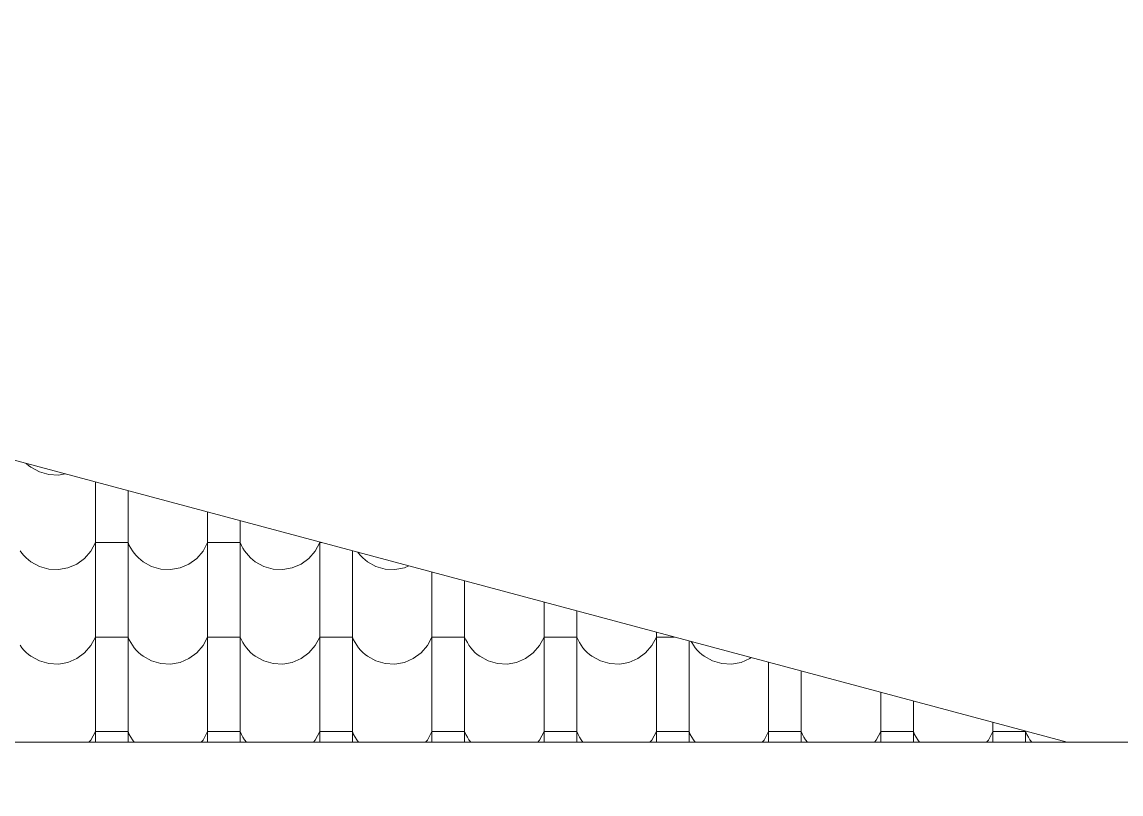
# Model space of a CAD drawing. Header units: millimetres. Extents: x 3554773 to 3850347, y -1853213 to -1653133.
# Drawn here: x 3628970 to 3635507, y -1693890 to -1689296 of the extents above; entities that cross this region are included whole.
import ezdxf

# ---------------------------------------------------------------- set-up
doc = ezdxf.new("R2010")
doc.units = ezdxf.units.MM
doc.header["$MEASUREMENT"] = 0
doc.set_wipeout_variables(frame=1)
doc.linetypes.add('Wipeout_Contour', pattern=[1000, 0, -1000])
doc.layers.add('Shell - Roof', color=7, linetype='Continuous')
doc.layers.add('Structural - Bearing', color=7, linetype='Continuous')
for name, color, linetype, lineweight, true_color in [('Shell - Roof_Pen_No__72', 7, 'Continuous', 20, 0xbf8080), ('Shell - Roof_Pen_No__92', 7, 'Continuous', 13, 0xbf8080), ('Structural - Bearing_Pen_No__87', 7, 'Continuous', 20, 0x6a6a6a)]:
    doc.layers.add(name, color=color, linetype=linetype, lineweight=lineweight, true_color=true_color)

# ---------------------------------------------------------------- blocks, each defined once
blk = doc.blocks.new('*X21', base_point=(2062354.7, -947561.6))
at = {"layer": 'Shell - Roof_Pen_No__72', "linetype": 'Continuous'}
for p, q in [((3685168.8, -1725204.6), (3685168.9, -1725204.7)), ((3685168.9, -1725204.7), (3685172.3, -1725207.7)), ((3685172.3, -1725207.7), (3685175.9, -1725210.4)), ((3685175.9, -1725210.4), (3685188.3, -1725217.3)), ((3685188.3, -1725217.3), (3685202, -1725221.1)), ((3685202, -1725221.1), (3685216.2, -1725221.9)), ((3685216.2, -1725221.9), (3685226.3, -1725220)), ((3685270.7, -1725231.9), (3685270.7, -1725266.6)), ((3685318.7, -1725244.8), (3685318.7, -1725266.6)), ((3685270.7, -1725267.1), (3685270.7, -1725405.6)), ((3685318.7, -1725267.1), (3685318.7, -1725405.6)), ((3685435.7, -1725276.1), (3685435.7, -1725405.6)), ((3685483.7, -1725289), (3685483.7, -1725405.6)), ((3685264, -1725333.7), (3685270.7, -1725321.2)), ((3685294.7, -1725321.2), (3685270.7, -1725321.2)), ((3685318.7, -1725321.2), (3685294.7, -1725321.2)), ((3685318.7, -1725321.2), (3685320.5, -1725325.4)), ((3685429, -1725333.7), (3685435.7, -1725321.2)), ((3685459.7, -1725321.2), (3685435.7, -1725321.2)), ((3685483.7, -1725321.2), (3685459.7, -1725321.2)), ((3685483.7, -1725321.2), (3685485.5, -1725325.4)), ((3685594, -1725333.7), (3685600.7, -1725321.2)), ((3685600.7, -1725320.4), (3685600.7, -1725405.6)), ((3685603.8, -1725321.2), (3685600.7, -1725321.2)), ((3685160.1, -1725333.3), (3685162.7, -1725336.9)), ((3685162.7, -1725336.9), (3685165.7, -1725340.4)), ((3685254.7, -1725344.4), (3685264, -1725333.7)), ((3685320.5, -1725325.4), (3685322.7, -1725329.4)), ((3685322.7, -1725329.4), (3685325.1, -1725333.3)), ((3685325.1, -1725333.3), (3685327.7, -1725336.9)), ((3685327.7, -1725336.9), (3685330.7, -1725340.4)), ((3685419.7, -1725344.4), (3685429, -1725333.7)), ((3685485.5, -1725325.4), (3685487.7, -1725329.4)), ((3685487.7, -1725329.4), (3685490.1, -1725333.3)), ((3685490.1, -1725333.3), (3685492.7, -1725336.9)), ((3685492.7, -1725336.9), (3685495.7, -1725340.4)), ((3685584.7, -1725344.4), (3685594, -1725333.7)), ((3685648.7, -1725333.2), (3685648.7, -1725405.6)), ((3685656.6, -1725335.3), (3685657.7, -1725336.9)), ((3685657.7, -1725336.9), (3685660.7, -1725340.4)), ((3685165.7, -1725340.4), (3685168.9, -1725343.7)), ((3685168.9, -1725343.7), (3685172.3, -1725346.7)), ((3685172.3, -1725346.7), (3685175.9, -1725349.4)), ((3685175.9, -1725349.4), (3685188.3, -1725356.3)), ((3685188.3, -1725356.3), (3685202, -1725360.1)), ((3685230.2, -1725358.4), (3685243.2, -1725352.8)), ((3685243.2, -1725352.8), (3685254.7, -1725344.4)), ((3685330.7, -1725340.4), (3685333.9, -1725343.7)), ((3685333.9, -1725343.7), (3685337.3, -1725346.7)), ((3685337.3, -1725346.7), (3685340.9, -1725349.4)), ((3685340.9, -1725349.4), (3685353.3, -1725356.3)), ((3685353.3, -1725356.3), (3685367, -1725360.1)), ((3685395.2, -1725358.4), (3685408.2, -1725352.8)), ((3685408.2, -1725352.8), (3685419.7, -1725344.4)), ((3685495.7, -1725340.4), (3685498.9, -1725343.7)), ((3685498.9, -1725343.7), (3685502.3, -1725346.7)), ((3685502.3, -1725346.7), (3685505.9, -1725349.4)), ((3685505.9, -1725349.4), (3685518.3, -1725356.3)), ((3685518.3, -1725356.3), (3685532, -1725360.1)), ((3685560.2, -1725358.4), (3685573.2, -1725352.8)), ((3685573.2, -1725352.8), (3685584.7, -1725344.4)), ((3685660.7, -1725340.4), (3685663.9, -1725343.7)), ((3685663.9, -1725343.7), (3685667.3, -1725346.7)), ((3685667.3, -1725346.7), (3685670.9, -1725349.4)), ((3685670.9, -1725349.4), (3685683.3, -1725356.3)), ((3685683.3, -1725356.3), (3685697, -1725360.1)), ((3685725.2, -1725358.4), (3685731.8, -1725355.5)), ((3685202, -1725360.1), (3685216.2, -1725360.9)), ((3685216.2, -1725360.9), (3685230.2, -1725358.4)), ((3685367, -1725360.1), (3685381.2, -1725360.9)), ((3685381.2, -1725360.9), (3685395.2, -1725358.4)), ((3685532, -1725360.1), (3685546.2, -1725360.9)), ((3685546.2, -1725360.9), (3685560.2, -1725358.4)), ((3685697, -1725360.1), (3685711.2, -1725360.9)), ((3685711.2, -1725360.9), (3685725.2, -1725358.4)), ((3685765.7, -1725364.6), (3685765.7, -1725405.6)), ((3685813.7, -1725377.4), (3685813.7, -1725405.6)), ((3685270.7, -1725406.1), (3685270.7, -1725544.6)), ((3685318.7, -1725406.1), (3685318.7, -1725544.6)), ((3685435.7, -1725406.1), (3685435.7, -1725544.6)), ((3685483.7, -1725406.1), (3685483.7, -1725544.6)), ((3685600.7, -1725406.1), (3685600.7, -1725544.6)), ((3685648.7, -1725406.1), (3685648.7, -1725544.6)), ((3685765.7, -1725406.1), (3685765.7, -1725544.6)), ((3685813.7, -1725406.1), (3685813.7, -1725544.6)), ((3685930.7, -1725408.8), (3685930.7, -1725544.6)), ((3685978.7, -1725421.6), (3685978.7, -1725544.6)), ((3686095.7, -1725453), (3686095.7, -1725544.6)), ((3685264, -1725472.7), (3685270.7, -1725460.2)), ((3685294.7, -1725460.2), (3685270.7, -1725460.2)), ((3685318.7, -1725460.2), (3685294.7, -1725460.2)), ((3685318.7, -1725460.2), (3685320.5, -1725464.4)), ((3685320.5, -1725464.4), (3685322.7, -1725468.4)), ((3685322.7, -1725468.4), (3685325.1, -1725472.3)), ((3685429, -1725472.7), (3685435.7, -1725460.2)), ((3685459.7, -1725460.2), (3685435.7, -1725460.2)), ((3685483.7, -1725460.2), (3685459.7, -1725460.2)), ((3685483.7, -1725460.2), (3685485.5, -1725464.4)), ((3685485.5, -1725464.4), (3685487.7, -1725468.4)), ((3685487.7, -1725468.4), (3685490.1, -1725472.3)), ((3685594, -1725472.7), (3685600.7, -1725460.2)), ((3685624.7, -1725460.2), (3685600.7, -1725460.2)), ((3685648.7, -1725460.2), (3685624.7, -1725460.2)), ((3685648.7, -1725460.2), (3685650.5, -1725464.4)), ((3685650.5, -1725464.4), (3685652.7, -1725468.4)), ((3685652.7, -1725468.4), (3685655.1, -1725472.3)), ((3685759, -1725472.7), (3685765.7, -1725460.2)), ((3685789.7, -1725460.2), (3685765.7, -1725460.2)), ((3685813.7, -1725460.2), (3685789.7, -1725460.2)), ((3685813.7, -1725460.2), (3685815.5, -1725464.4)), ((3685815.5, -1725464.4), (3685817.7, -1725468.4)), ((3685817.7, -1725468.4), (3685820.1, -1725472.3)), ((3685924, -1725472.7), (3685930.7, -1725460.2)), ((3685954.7, -1725460.2), (3685930.7, -1725460.2)), ((3685978.7, -1725460.2), (3685954.7, -1725460.2)), ((3685978.7, -1725460.2), (3685980.5, -1725464.4)), ((3685980.5, -1725464.4), (3685982.7, -1725468.4)), ((3685982.7, -1725468.4), (3685985.1, -1725472.3)), ((3686089, -1725472.7), (3686095.7, -1725460.2)), ((3686119.7, -1725460.2), (3686095.7, -1725460.2)), ((3686122.5, -1725460.2), (3686119.7, -1725460.2)), ((3686143.7, -1725465.9), (3686143.7, -1725544.6)), ((3686146.8, -1725466.7), (3686147.7, -1725468.4)), ((3686147.7, -1725468.4), (3686150.1, -1725472.3)), ((3685160.1, -1725472.3), (3685162.7, -1725475.9)), ((3685162.7, -1725475.9), (3685165.7, -1725479.4)), ((3685165.7, -1725479.4), (3685168.9, -1725482.7)), ((3685168.9, -1725482.7), (3685172.3, -1725485.7)), ((3685172.3, -1725485.7), (3685175.9, -1725488.4)), ((3685243.2, -1725491.8), (3685254.7, -1725483.4)), ((3685254.7, -1725483.4), (3685264, -1725472.7)), ((3685325.1, -1725472.3), (3685327.7, -1725475.9)), ((3685327.7, -1725475.9), (3685330.7, -1725479.4)), ((3685330.7, -1725479.4), (3685333.9, -1725482.7)), ((3685333.9, -1725482.7), (3685337.3, -1725485.7)), ((3685337.3, -1725485.7), (3685340.9, -1725488.4)), ((3685408.2, -1725491.8), (3685419.7, -1725483.4)), ((3685419.7, -1725483.4), (3685429, -1725472.7)), ((3685490.1, -1725472.3), (3685492.7, -1725475.9)), ((3685492.7, -1725475.9), (3685495.7, -1725479.4)), ((3685495.7, -1725479.4), (3685498.9, -1725482.7)), ((3685498.9, -1725482.7), (3685502.3, -1725485.7)), ((3685502.3, -1725485.7), (3685505.9, -1725488.4)), ((3685573.2, -1725491.8), (3685584.7, -1725483.4)), ((3685584.7, -1725483.4), (3685594, -1725472.7)), ((3685655.1, -1725472.3), (3685657.7, -1725475.9)), ((3685657.7, -1725475.9), (3685660.7, -1725479.4)), ((3685660.7, -1725479.4), (3685663.9, -1725482.7)), ((3685663.9, -1725482.7), (3685667.3, -1725485.7)), ((3685667.3, -1725485.7), (3685670.9, -1725488.4)), ((3685738.2, -1725491.8), (3685749.7, -1725483.4)), ((3685749.7, -1725483.4), (3685759, -1725472.7)), ((3685820.1, -1725472.3), (3685822.7, -1725475.9)), ((3685822.7, -1725475.9), (3685825.7, -1725479.4)), ((3685825.7, -1725479.4), (3685828.9, -1725482.7)), ((3685828.9, -1725482.7), (3685832.3, -1725485.7)), ((3685832.3, -1725485.7), (3685835.9, -1725488.4)), ((3685903.2, -1725491.8), (3685914.7, -1725483.4)), ((3685914.7, -1725483.4), (3685924, -1725472.7)), ((3685985.1, -1725472.3), (3685987.7, -1725475.9)), ((3685987.7, -1725475.9), (3685990.7, -1725479.4)), ((3685990.7, -1725479.4), (3685993.9, -1725482.7)), ((3685993.9, -1725482.7), (3685997.3, -1725485.7)), ((3685997.3, -1725485.7), (3686000.9, -1725488.4)), ((3686068.2, -1725491.8), (3686079.7, -1725483.4)), ((3686079.7, -1725483.4), (3686089, -1725472.7)), ((3686150.1, -1725472.3), (3686152.7, -1725475.9)), ((3686152.7, -1725475.9), (3686155.7, -1725479.4)), ((3686155.7, -1725479.4), (3686158.9, -1725482.7)), ((3686158.9, -1725482.7), (3686162.3, -1725485.7)), ((3686162.3, -1725485.7), (3686165.9, -1725488.4)), ((3685175.9, -1725488.4), (3685188.3, -1725495.3)), ((3685188.3, -1725495.3), (3685202, -1725499.1)), ((3685202, -1725499.1), (3685216.2, -1725499.9)), ((3685216.2, -1725499.9), (3685230.2, -1725497.4)), ((3685230.2, -1725497.4), (3685243.2, -1725491.8)), ((3685340.9, -1725488.4), (3685353.3, -1725495.3)), ((3685353.3, -1725495.3), (3685367, -1725499.1)), ((3685367, -1725499.1), (3685381.2, -1725499.9)), ((3685381.2, -1725499.9), (3685395.2, -1725497.4)), ((3685395.2, -1725497.4), (3685408.2, -1725491.8)), ((3685505.9, -1725488.4), (3685518.3, -1725495.3)), ((3685518.3, -1725495.3), (3685532, -1725499.1)), ((3685532, -1725499.1), (3685546.2, -1725499.9)), ((3685546.2, -1725499.9), (3685560.2, -1725497.4)), ((3685560.2, -1725497.4), (3685573.2, -1725491.8)), ((3685670.9, -1725488.4), (3685683.3, -1725495.3)), ((3685683.3, -1725495.3), (3685697, -1725499.1)), ((3685697, -1725499.1), (3685711.2, -1725499.9)), ((3685711.2, -1725499.9), (3685725.2, -1725497.4)), ((3685725.2, -1725497.4), (3685738.2, -1725491.8)), ((3685835.9, -1725488.4), (3685848.3, -1725495.3)), ((3685848.3, -1725495.3), (3685862, -1725499.1)), ((3685862, -1725499.1), (3685876.2, -1725499.9)), ((3685876.2, -1725499.9), (3685890.2, -1725497.4)), ((3685890.2, -1725497.4), (3685903.2, -1725491.8)), ((3686000.9, -1725488.4), (3686013.3, -1725495.3)), ((3686013.3, -1725495.3), (3686027, -1725499.1)), ((3686027, -1725499.1), (3686041.2, -1725499.9)), ((3686041.2, -1725499.9), (3686055.2, -1725497.4)), ((3686055.2, -1725497.4), (3686068.2, -1725491.8)), ((3686165.9, -1725488.4), (3686178.3, -1725495.3)), ((3686178.3, -1725495.3), (3686192, -1725499.1)), ((3686192, -1725499.1), (3686206.2, -1725499.9)), ((3686206.2, -1725499.9), (3686220.2, -1725497.4)), ((3686220.2, -1725497.4), (3686233.2, -1725491.8)), ((3686233.2, -1725491.8), (3686235.2, -1725490.4)), ((3686260.7, -1725497.2), (3686260.7, -1725544.6)), ((3686308.7, -1725510.1), (3686308.7, -1725544.6)), ((3685270.7, -1725545.1), (3685270.7, -1725614.9)), ((3685318.7, -1725545.1), (3685318.7, -1725614.9)), ((3685435.7, -1725545.1), (3685435.7, -1725614.9)), ((3685483.7, -1725545.1), (3685483.7, -1725614.9)), ((3685600.7, -1725545.1), (3685600.7, -1725614.9)), ((3685648.7, -1725545.1), (3685648.7, -1725614.9)), ((3685765.7, -1725545.1), (3685765.7, -1725614.9)), ((3685813.7, -1725545.1), (3685813.7, -1725614.9)), ((3685930.7, -1725545.1), (3685930.7, -1725614.9)), ((3685978.7, -1725545.1), (3685978.7, -1725614.9)), ((3686095.7, -1725545.1), (3686095.7, -1725614.9)), ((3686143.7, -1725545.1), (3686143.7, -1725614.9)), ((3686260.7, -1725545.1), (3686260.7, -1725614.9)), ((3686308.7, -1725545.1), (3686308.7, -1725614.9)), ((3686425.7, -1725541.4), (3686425.7, -1725544.6)), ((3686425.7, -1725545.1), (3686425.7, -1725614.9)), ((3686473.7, -1725554.3), (3686473.7, -1725614.9)), ((3686590.7, -1725585.6), (3686590.7, -1725614.9)), ((3686638.7, -1725598.5), (3686638.7, -1725614.9)), ((3685261.2, -1725614.9), (3685264, -1725611.7)), ((3685264, -1725611.7), (3685270.7, -1725599.2)), ((3685294.7, -1725599.2), (3685270.7, -1725599.2)), ((3685318.7, -1725599.2), (3685294.7, -1725599.2)), ((3685318.7, -1725599.2), (3685320.5, -1725603.4)), ((3685320.5, -1725603.4), (3685322.7, -1725607.4)), ((3685322.7, -1725607.4), (3685325.1, -1725611.3)), ((3685325.1, -1725611.3), (3685327.7, -1725614.9)), ((3685426.2, -1725614.9), (3685429, -1725611.7)), ((3685429, -1725611.7), (3685435.7, -1725599.2)), ((3685459.7, -1725599.2), (3685435.7, -1725599.2)), ((3685483.7, -1725599.2), (3685459.7, -1725599.2)), ((3685483.7, -1725599.2), (3685485.5, -1725603.4)), ((3685485.5, -1725603.4), (3685487.7, -1725607.4)), ((3685487.7, -1725607.4), (3685490.1, -1725611.3)), ((3685490.1, -1725611.3), (3685492.7, -1725614.9)), ((3685591.2, -1725614.9), (3685594, -1725611.7)), ((3685594, -1725611.7), (3685600.7, -1725599.2)), ((3685624.7, -1725599.2), (3685600.7, -1725599.2)), ((3685648.7, -1725599.2), (3685624.7, -1725599.2)), ((3685648.7, -1725599.2), (3685650.5, -1725603.4)), ((3685650.5, -1725603.4), (3685652.7, -1725607.4)), ((3685652.7, -1725607.4), (3685655.1, -1725611.3)), ((3685655.1, -1725611.3), (3685657.7, -1725614.9)), ((3685756.2, -1725614.9), (3685759, -1725611.7)), ((3685759, -1725611.7), (3685765.7, -1725599.2)), ((3685789.7, -1725599.2), (3685765.7, -1725599.2)), ((3685813.7, -1725599.2), (3685789.7, -1725599.2)), ((3685813.7, -1725599.2), (3685815.5, -1725603.4)), ((3685815.5, -1725603.4), (3685817.7, -1725607.4)), ((3685817.7, -1725607.4), (3685820.1, -1725611.3)), ((3685820.1, -1725611.3), (3685822.7, -1725614.9)), ((3685921.2, -1725614.9), (3685924, -1725611.7)), ((3685924, -1725611.7), (3685930.7, -1725599.2)), ((3685954.7, -1725599.2), (3685930.7, -1725599.2)), ((3685978.7, -1725599.2), (3685954.7, -1725599.2)), ((3685978.7, -1725599.2), (3685980.5, -1725603.4)), ((3685980.5, -1725603.4), (3685982.7, -1725607.4)), ((3685982.7, -1725607.4), (3685985.1, -1725611.3)), ((3685985.1, -1725611.3), (3685987.7, -1725614.9)), ((3686086.2, -1725614.9), (3686089, -1725611.7)), ((3686089, -1725611.7), (3686095.7, -1725599.2)), ((3686119.7, -1725599.2), (3686095.7, -1725599.2)), ((3686143.7, -1725599.2), (3686119.7, -1725599.2)), ((3686143.7, -1725599.2), (3686145.5, -1725603.4)), ((3686145.5, -1725603.4), (3686147.7, -1725607.4)), ((3686147.7, -1725607.4), (3686150.1, -1725611.3)), ((3686150.1, -1725611.3), (3686152.7, -1725614.9)), ((3686251.2, -1725614.9), (3686254, -1725611.7)), ((3686254, -1725611.7), (3686260.7, -1725599.2)), ((3686284.7, -1725599.2), (3686260.7, -1725599.2)), ((3686308.7, -1725599.2), (3686284.7, -1725599.2)), ((3686308.7, -1725599.2), (3686310.5, -1725603.4)), ((3686310.5, -1725603.4), (3686312.7, -1725607.4)), ((3686312.7, -1725607.4), (3686315.1, -1725611.3)), ((3686315.1, -1725611.3), (3686317.7, -1725614.9)), ((3686416.2, -1725614.9), (3686419, -1725611.7)), ((3686419, -1725611.7), (3686425.7, -1725599.2)), ((3686449.7, -1725599.2), (3686425.7, -1725599.2)), ((3686473.7, -1725599.2), (3686449.7, -1725599.2)), ((3686473.7, -1725599.2), (3686475.5, -1725603.4)), ((3686475.5, -1725603.4), (3686477.7, -1725607.4)), ((3686477.7, -1725607.4), (3686480.1, -1725611.3)), ((3686480.1, -1725611.3), (3686482.7, -1725614.9)), ((3686581.2, -1725614.9), (3686584, -1725611.7)), ((3686584, -1725611.7), (3686590.7, -1725599.2)), ((3686614.7, -1725599.2), (3686590.7, -1725599.2)), ((3686638.7, -1725599.2), (3686614.7, -1725599.2)), ((3686638.7, -1725599.2), (3686640.5, -1725603.4)), ((3686640.5, -1725603.4), (3686642.7, -1725607.4)), ((3686642.7, -1725607.4), (3686645.1, -1725611.3)), ((3686645.1, -1725611.3), (3686647.7, -1725614.9))]:
    blk.add_line(p, q, dxfattribs=at)
blk = doc.blocks.new('Fill_11', base_point=(2062354.7, -947561.6))
at = {"color": 254, "linetype": 'Wipeout_Contour', "lineweight": 0, "ltscale": 20331142.60891676}
blk.add_wipeout([(3680688.3, -1724555.2), (3679150, -1724967.4), (3681566.6, -1725614.9), (3686699.9, -1725614.9), (3682745.1, -1724555.2)], dxfattribs=at).dxf.layer = 'Shell - Roof'
at = {"layer": 'Shell - Roof_Pen_No__72', "linetype": 'Continuous'}
blk.add_blockref('*X21', (2062354.7, -947561.6), dxfattribs=at)

msp = doc.modelspace()

# ---------------------------------------------------------------- wipeouts: each hides what was drawn before it
at = {"color": 254, "linetype": 'Wipeout_Contour', "lineweight": 0, "ltscale": 16279214.12418516}
msp.add_wipeout([(3621129.2, -1693890.2), (3642294.4, -1693890.2), (3642294.4, -1693581.6), (3621129.2, -1693581.6)], dxfattribs=at).dxf.layer = 'Structural - Bearing'

# ---------------------------------------------------------------- next in the draw order: block references
at = {"layer": 'Shell - Roof_Pen_No__72', "linetype": 'Continuous', "xscale": 4.044305905627746, "yscale": 4.044305905627746, "zscale": 4.044305905627746}
msp.add_blockref('Fill_11', (-2934162, 1453103.7), dxfattribs=at)

# ---------------------------------------------------------------- next in the draw order: linework, layer by layer
at = {"layer": 'Shell - Roof_Pen_No__92', "linetype": 'Continuous'}
msp.add_line((3619192.4, -1689295.9), (3635187, -1693581.6), dxfattribs=at)
at = {"layer": 'Structural - Bearing_Pen_No__87', "linetype": 'Continuous'}
msp.add_line((3642294.4, -1693581.6), (3621129.2, -1693581.6), dxfattribs=at)

doc.saveas('drawing.dxf')
